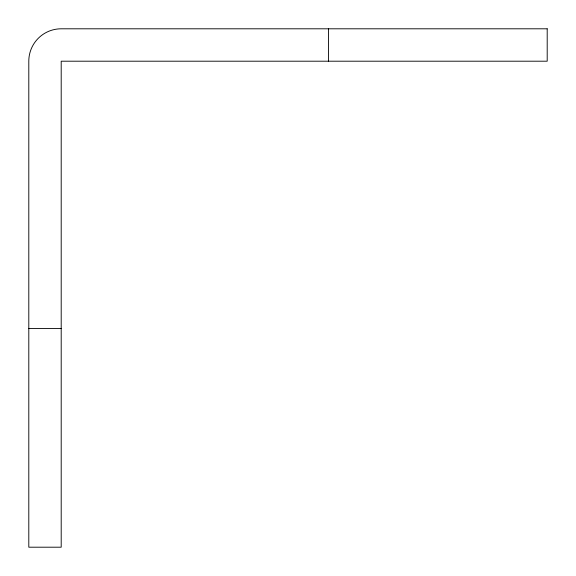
<?xml version="1.0" encoding="UTF-8"?>
<svg xmlns="http://www.w3.org/2000/svg" width="576" height="576" viewBox="0 0 576 576"><rect width="100%" height="100%" fill="white"/><g stroke="black" fill="none" stroke-linecap="round" stroke-linejoin="round"><path stroke-width="0.86" d="M28.8 328.5L61.2 328.5M328.5 28.8L328.5 61.2M547.2 28.8L61.2 28.8A32.4 32.4 0 0 0 28.8 61.2L28.8 547.2L61.2 547.2L61.2 61.2L547.2 61.2L547.2 28.8"/></g></svg>
